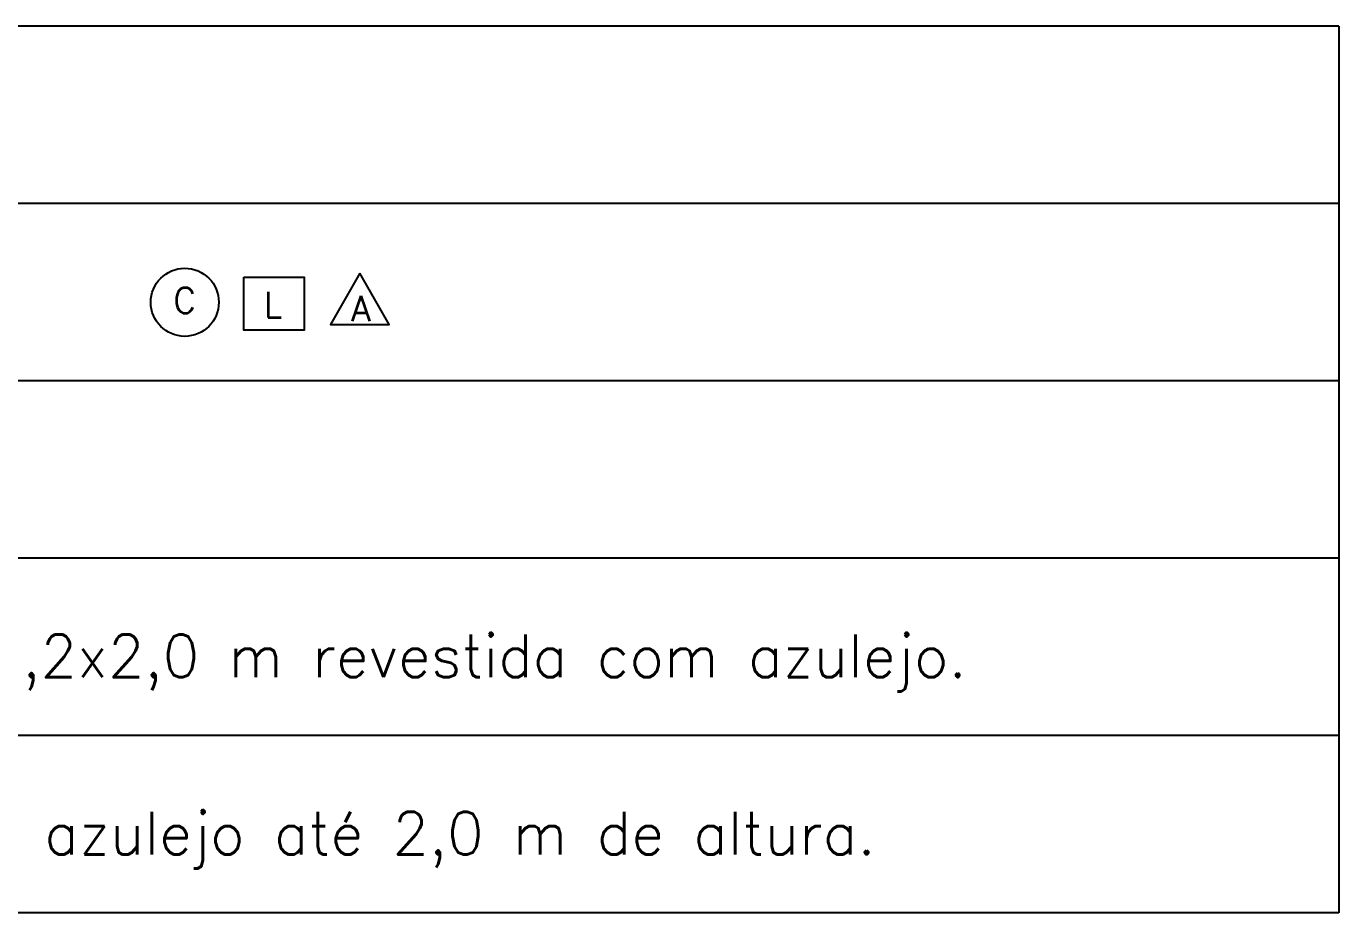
# Model space of a CAD drawing. Extents: x -410.3 to -320, y 119.3 to 190.5.
# Drawn here: x -352.65 to -345.25, y 119.26 to 124.26 of the extents above; entities that cross this region are included whole.
import ezdxf
from ezdxf.enums import TextEntityAlignment as Align

# ---------------------------------------------------------------- set-up
doc = ezdxf.new("R2010")
doc.units = 0
doc.header["$MEASUREMENT"] = 0
for name, color, linetype in [('MARGEM1', 20, 'CONTINUOUS'), ('MARGEM3', 81, 'CONTINUOUS'), ('TEXTO2', 40, 'CONTINUOUS'), ('TEXTO3', 3, 'CONTINUOUS')]:
    doc.layers.add(name, color=color, linetype=linetype)
doc.styles.add('SIMPLEX', font='SIMPLEX.SHX')

msp = doc.modelspace()

# ---------------------------------------------------------------- linework, layer by layer
at = {"layer": 'MARGEM1', "linetype": 'ByBlock'}
for p, q in [((-345.2495, 122.2585), (-410.3411, 122.2585)), ((-345.2495, 121.2585), (-361.0804, 121.2585))]:
    msp.add_line(p, q, dxfattribs=at)
at = {"layer": 'MARGEM3', "linetype": 'ByBlock'}
for p, q in [((-345.2495, 124.2585), (-410.3411, 124.2585)), ((-345.2495, 124.2585), (-345.2495, 119.2585)), ((-345.2495, 123.2585), (-410.3411, 123.2585)), ((-345.2495, 120.2585), (-410.3411, 120.2585)), ((-345.2495, 119.2585), (-410.3411, 119.2585))]:
    msp.add_line(p, q, dxfattribs=at)
at = {"layer": 'TEXTO2', "linetype": 'ByBlock'}
for points in [[(-351.4268, 122.8436), (-351.0865, 122.8436), (-351.0865, 122.5444), (-351.4268, 122.5444)], [(-350.7721, 122.8652), (-350.9384, 122.5772), (-350.6058, 122.5772)]]:
    msp.add_lwpolyline(points, close=True, dxfattribs=at)
msp.add_circle((-351.7595, 122.7016), 0.192, dxfattribs=at)

# ---------------------------------------------------------------- texts
at = {"layer": 'TEXTO2', "style": 'SIMPLEX'}
for s, p in [('C', (-351.7602, 122.6401)), ('L', (-351.2612, 122.6159)), ('A', (-350.7665, 122.5944))]:
    msp.add_text(s, height=0.144, dxfattribs=at).set_placement(p, align=Align.CENTER)
at = {"layer": 'TEXTO3', "style": 'SIMPLEX'}
for s, p in [('As paredes dos lavatórios terão uma faixa de 1,2x2,0 m revestida com azulejo.', (-360.6165, 120.5872)), ('As paredes das bancadas serão revestidas com azulejo até 2,0 m de altura.', (-360.6165, 119.5872))]:
    msp.add_text(s, height=0.24, dxfattribs=at).set_placement(p)

doc.saveas('drawing.dxf')
